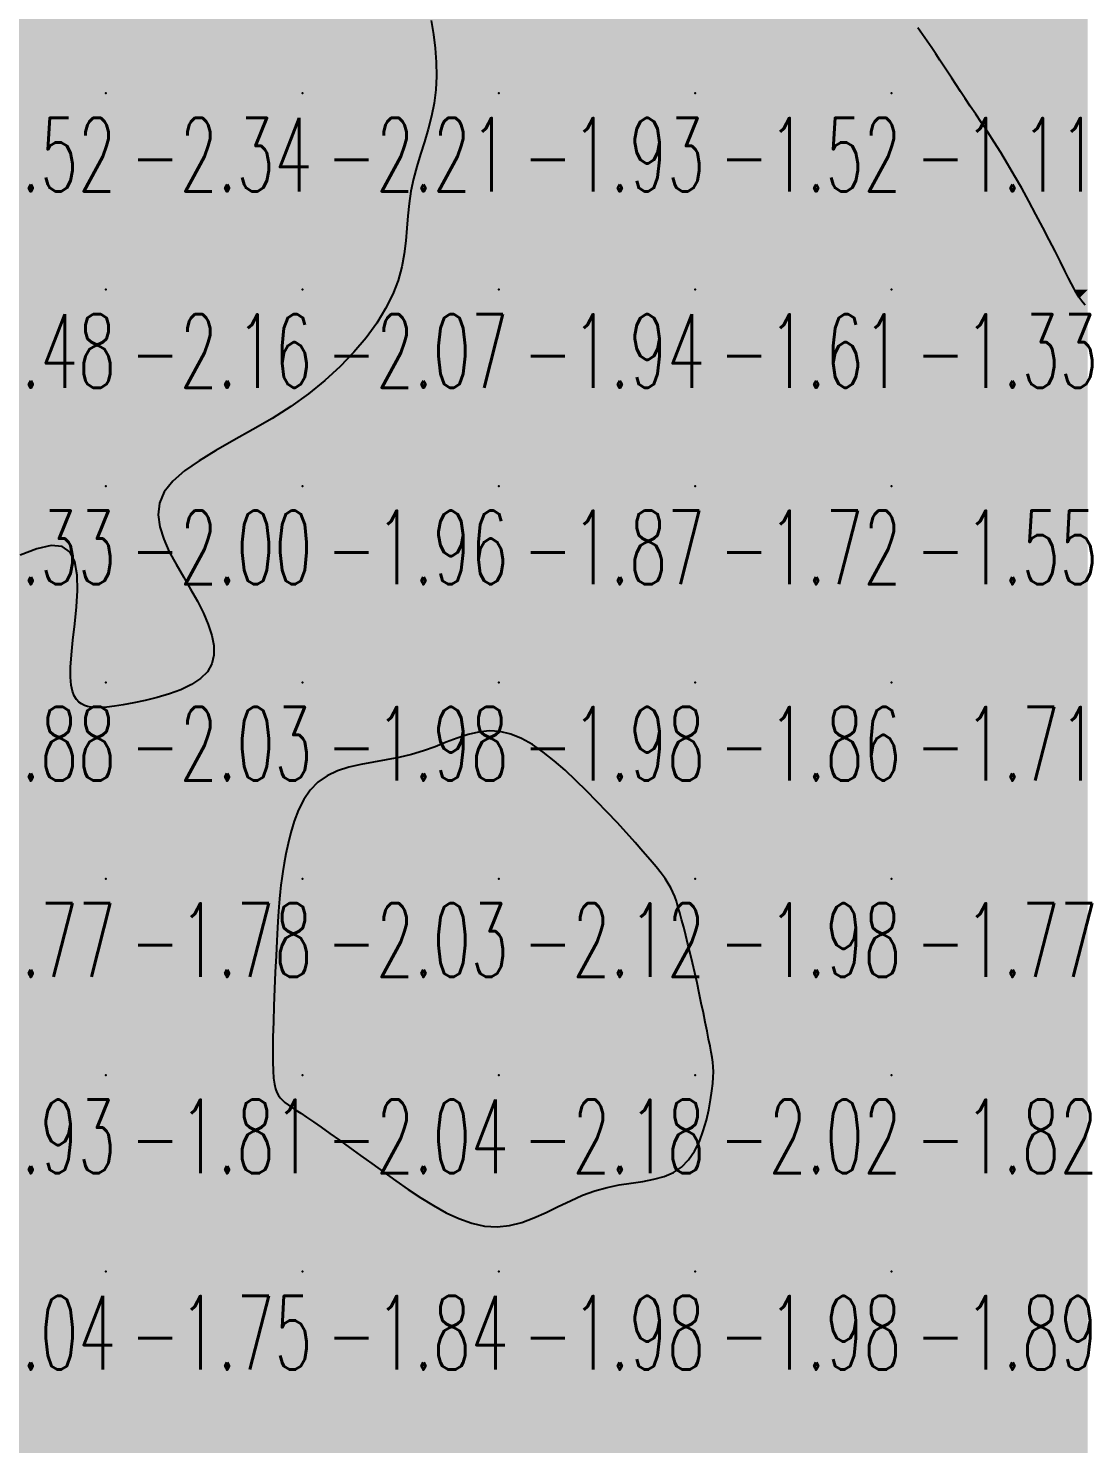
# Model space of a CAD drawing. Header units: millimetres. Extents: x 88261 to 90953, y 390274 to 392322.
# Drawn here: x 90266.3 to 90320, y 391468.5 to 391540.5 of the extents above; entities that cross this region are included whole.
import ezdxf
from ezdxf.enums import TextEntityAlignment as Align

# ---------------------------------------------------------------- set-up
doc = ezdxf.new("R2010")
doc.units = ezdxf.units.MM
doc.header["$LTSCALE"] = 25
for name, color, linetype in [('CN_03_00', 7, 'Continuous'), ('COTEAlt', 7, 'Continuous'), ('TN_COLORIAGE', 7, 'Continuous')]:
    doc.layers.add(name, color=color, linetype=linetype)
doc.styles.add('Simplex 1.0', font='Simplex.shx', dxfattribs={"width": 0.99, "height": 2.5})
doc.styles.get("Standard").update_dxf_attribs({"font": 'times.ttf'})

# ---------------------------------------------------------------- blocks, each defined once
blk = doc.blocks.new('COTE')
at = {"color": 0}
blk.add_point((0, 0), dxfattribs=at)
at = {"layer": 'COTEAlt'}
blk.add_attdef('ALT', text='', height=3.75, dxfattribs=at).set_placement((1.25, -1.25), align=Align.TOP_LEFT)

msp = doc.modelspace()

# ---------------------------------------------------------------- linework, layer by layer
at = {"layer": 'CN_03_00', "flags": 128}
for points, elevation in [([(90286.804, 391540.942), (90286.921, 391540.241), (90287.013, 391539.532), (90287.071, 391538.821), (90287.086, 391538.114), (90287.051, 391537.418), (90286.96, 391536.738), (90286.823, 391536.072), (90286.654, 391535.418), (90286.465, 391534.775), (90286.27, 391534.139), (90286.082, 391533.51), (90285.915, 391532.884), (90285.782, 391532.259), (90285.691, 391531.633), (90285.629, 391531.003), (90285.578, 391530.368), (90285.52, 391529.723), (90285.437, 391529.067), (90285.31, 391528.397), (90285.121, 391527.711), (90284.853, 391527.005), (90284.491, 391526.278), (90284.036, 391525.539), (90283.493, 391524.793), (90282.869, 391524.051), (90282.167, 391523.321), (90281.395, 391522.61), (90280.556, 391521.927), (90279.656, 391521.281), (90278.705, 391520.677), (90277.731, 391520.109), (90276.767, 391519.567), (90275.844, 391519.043), (90274.995, 391518.527), (90274.252, 391518.01), (90273.648, 391517.483), (90273.215, 391516.936), (90272.976, 391516.364), (90272.911, 391515.769), (90272.992, 391515.155), (90273.189, 391514.527), (90273.473, 391513.892), (90273.816, 391513.253), (90274.188, 391512.616), (90274.56, 391511.986), (90274.905, 391511.368), (90275.209, 391510.766), (90275.457, 391510.186), (90275.638, 391509.633), (90275.736, 391509.11), (90275.741, 391508.624), (90275.637, 391508.179), (90275.413, 391507.779), (90275.062, 391507.429), (90274.604, 391507.125), (90274.067, 391506.866), (90273.476, 391506.646), (90272.86, 391506.464), (90272.246, 391506.314), (90271.66, 391506.194), (90271.13, 391506.101), (90270.676, 391506.03), (90270.295, 391505.982), (90269.977, 391505.956), (90269.713, 391505.951), (90269.493, 391505.967), (90269.308, 391506.004), (90269.148, 391506.061), (90269.003, 391506.138), (90268.866, 391506.236), (90268.74, 391506.368), (90268.63, 391506.546), (90268.54, 391506.787), (90268.476, 391507.102), (90268.442, 391507.507), (90268.444, 391508.015), (90268.486, 391508.641), (90268.568, 391509.388), (90268.667, 391510.216), (90268.754, 391511.078), (90268.801, 391511.924), (90268.779, 391512.705), (90268.661, 391513.372), (90268.417, 391513.875), (90268.019, 391514.166), (90267.448, 391514.211), (90266.725, 391514.044), (90265.879, 391513.713)], -2), ([(90320.114, 391526.446), (90320.019, 391526.564), (90319.947, 391526.655), (90319.892, 391526.728), (90319.847, 391526.791), (90319.804, 391526.852), (90319.758, 391526.924), (90319.703, 391527.016), (90319.633, 391527.142), (90319.542, 391527.312), (90319.424, 391527.537), (90319.274, 391527.83), (90319.085, 391528.202), (90318.854, 391528.659), (90318.584, 391529.191), (90318.283, 391529.781), (90317.957, 391530.413), (90317.612, 391531.071), (90317.254, 391531.74), (90316.891, 391532.403), (90316.527, 391533.044), (90316.17, 391533.65), (90315.821, 391534.22), (90315.482, 391534.756), (90315.156, 391535.259), (90314.843, 391535.731), (90314.546, 391536.172), (90314.266, 391536.586), (90314.005, 391536.973), (90313.764, 391537.335), (90313.54, 391537.678), (90313.327, 391538.004), (90313.123, 391538.319), (90312.923, 391538.628), (90312.722, 391538.935), (90312.516, 391539.245), (90312.301, 391539.562), (90312.074, 391539.891), (90311.836, 391540.23), (90311.59, 391540.579)], -1)]:
    msp.add_lwpolyline(points, dxfattribs=dict(at, elevation=elevation))
at = {"layer": 'CN_03_00', "elevation": -2, "flags": 128}
msp.add_lwpolyline([(90285.644, 391481.416), (90286.283, 391480.988), (90286.928, 391480.586), (90287.577, 391480.227), (90288.227, 391479.924), (90288.877, 391479.692), (90289.523, 391479.548), (90290.164, 391479.504), (90290.798, 391479.571), (90291.425, 391479.73), (90292.047, 391479.96), (90292.667, 391480.237), (90293.285, 391480.537), (90293.903, 391480.837), (90294.522, 391481.115), (90295.145, 391481.347), (90295.771, 391481.517), (90296.393, 391481.64), (90297.003, 391481.735), (90297.592, 391481.825), (90298.152, 391481.929), (90298.673, 391482.07), (90299.147, 391482.268), (90299.567, 391482.544), (90299.924, 391482.912), (90300.223, 391483.357), (90300.47, 391483.858), (90300.669, 391484.393), (90300.826, 391484.939), (90300.948, 391485.475), (90301.038, 391485.978), (90301.104, 391486.427), (90301.149, 391486.806), (90301.176, 391487.126), (90301.186, 391487.402), (90301.179, 391487.652), (90301.158, 391487.892), (90301.122, 391488.138), (90301.073, 391488.406), (90301.012, 391488.714), (90300.941, 391489.074), (90300.859, 391489.481), (90300.769, 391489.927), (90300.672, 391490.404), (90300.569, 391490.903), (90300.461, 391491.415), (90300.349, 391491.933), (90300.235, 391492.447), (90300.12, 391492.951), (90300.004, 391493.438), (90299.89, 391493.907), (90299.778, 391494.352), (90299.67, 391494.77), (90299.567, 391495.157), (90299.469, 391495.508), (90299.38, 391495.821), (90299.297, 391496.093), (90299.214, 391496.335), (90299.124, 391496.559), (90299.018, 391496.776), (90298.887, 391497.001), (90298.723, 391497.244), (90298.519, 391497.519), (90298.266, 391497.837), (90297.957, 391498.208), (90297.598, 391498.627), (90297.194, 391499.087), (90296.751, 391499.579), (90296.276, 391500.095), (90295.774, 391500.628), (90295.253, 391501.17), (90294.719, 391501.713), (90294.176, 391502.248), (90293.628, 391502.764), (90293.075, 391503.247), (90292.521, 391503.685), (90291.966, 391504.066), (90291.411, 391504.377), (90290.86, 391504.604), (90290.312, 391504.737), (90289.77, 391504.766), (90289.229, 391504.707), (90288.687, 391504.577), (90288.138, 391504.398), (90287.58, 391504.187), (90287.007, 391503.963), (90286.417, 391503.747), (90285.804, 391503.558), (90285.168, 391503.407), (90284.519, 391503.285), (90283.868, 391503.173), (90283.23, 391503.054), (90282.615, 391502.911), (90282.037, 391502.727), (90281.508, 391502.483), (90281.042, 391502.163), (90280.646, 391501.755), (90280.317, 391501.273), (90280.047, 391500.74), (90279.829, 391500.175), (90279.656, 391499.6), (90279.52, 391499.036), (90279.413, 391498.504), (90279.328, 391498.024), (90279.259, 391497.61), (90279.202, 391497.246), (90279.154, 391496.907), (90279.115, 391496.57), (90279.08, 391496.211), (90279.048, 391495.805), (90279.017, 391495.329), (90278.984, 391494.759), (90278.947, 391494.08), (90278.908, 391493.312), (90278.869, 391492.485), (90278.832, 391491.628), (90278.799, 391490.771), (90278.772, 391489.942), (90278.752, 391489.172), (90278.743, 391488.49), (90278.746, 391487.918), (90278.761, 391487.45), (90278.788, 391487.072), (90278.829, 391486.771), (90278.883, 391486.534), (90278.95, 391486.347), (90279.031, 391486.197), (90279.126, 391486.07), (90279.236, 391485.955), (90279.365, 391485.842), (90279.519, 391485.726), (90279.7, 391485.6), (90279.916, 391485.457), (90280.169, 391485.29), (90280.466, 391485.093), (90280.811, 391484.859), (90281.207, 391484.584), (90281.65, 391484.269), (90282.135, 391483.921), (90282.658, 391483.545), (90283.212, 391483.145), (90283.793, 391482.727), (90284.395, 391482.296), (90285.014, 391481.856), (90285.644, 391481.416)], close=True, dxfattribs=at)
at = {"layer": 'TN_COLORIAGE', "color": 111}
for points in [[(90260.249, 391537.239, -2.385), (90270.249, 391537.239, -2.385), (90270.249, 391547.239, -2.385)], [(90260.249, 391547.239, -2.385), (90260.249, 391537.239, -2.385), (90270.249, 391547.239, -2.385)], [(90270.249, 391537.239, -2.149), (90280.249, 391537.239, -2.149), (90280.249, 391547.239, -2.149)], [(90270.249, 391547.239, -2.149), (90270.249, 391537.239, -2.149), (90280.249, 391547.239, -2.149)], [(90280.249, 391537.239, -2), (90286.294, 391543.284, -2), (90280.249, 391547.239, -2), (90285.462, 391547.239, -2)], [(90286.294, 391543.284, -2.209), (90287.684, 391537.239, -2.209), (90280.249, 391537.239, -2.209)], [(90260.249, 391527.239, -2.342), (90270.249, 391527.239, -2.342), (90270.249, 391537.239, -2.342)], [(90260.249, 391537.239, -2.342), (90260.249, 391527.239, -2.342), (90270.249, 391537.239, -2.342)], [(90270.249, 391527.239, -2.209), (90280.249, 391527.239, -2.209), (90280.249, 391537.239, -2.209)], [(90270.249, 391537.239, -2.209), (90270.249, 391527.239, -2.209), (90280.249, 391537.239, -2.209)], [(90280.249, 391537.239, -2), (90287.684, 391537.239, -2), (90280.249, 391527.239, -2), (90285.278, 391532.268, -2)], [(90285.278, 391532.268, -2.073), (90285.898, 391527.239, -2.073), (90280.249, 391527.239, -2.073)], [(90260.249, 391517.239, -2.163), (90270.249, 391517.239, -2.163), (90270.249, 391527.239, -2.163)], [(90260.249, 391527.239, -2.163), (90260.249, 391517.239, -2.163), (90270.249, 391527.239, -2.163)], [(90280.249, 391527.239, -2), (90280.249, 391520.802, -2), (90270.249, 391517.239, -2), (90271.044, 391517.239, -2)], [(90270.249, 391527.239, -2.073), (90270.249, 391517.239, -2.073), (90280.249, 391527.239, -2.073)], [(90285.898, 391527.239, -2.073), (90280.249, 391520.802, -2.073), (90280.249, 391527.239, -2.073)], [(90260.249, 391517.239, -2), (90260.249, 391509.931, -2), (90270.249, 391517.239, -2), (90269.966, 391516.956, -2)], [(90270.249, 391507.239, -2), (90268.002, 391507.239, -2), (90270.249, 391517.239, -2), (90269.966, 391516.956, -2)], [(90270.249, 391507.239, -2), (90274.869, 391511.859, -2), (90270.249, 391517.239, -2), (90271.044, 391517.239, -2)], [(90274.869, 391511.859, -2.035), (90276.841, 391507.239, -2.035), (90270.249, 391507.239, -2.035)], [(90268.942, 391505.932, -2.035), (90268.002, 391507.239, -2.035), (90270.249, 391507.239, -2.035)], [(90268.942, 391505.932, -2.035), (90270.249, 391505.858, -2.035), (90270.249, 391507.239, -2.035)], [(90270.249, 391505.858, -2.035), (90276.841, 391507.239, -2.035), (90270.249, 391507.239, -2.035)], [(90290.249, 391497.239, -2), (90290.249, 391505.89, -2), (90280.249, 391497.239, -2), (90286.082, 391503.072, -2)], [(90294.796, 391501.787, -2.12), (90290.249, 391505.89, -2.12), (90290.249, 391497.239, -2.12)], [(90279.173, 391497.239, -2.026), (90280.249, 391503.166, -2.026), (90280.249, 391497.239, -2.026)], [(90286.082, 391503.072, -2.026), (90280.249, 391503.166, -2.026), (90280.249, 391497.239, -2.026)], [(90294.796, 391501.787, -2.12), (90298.878, 391497.239, -2.12), (90290.249, 391497.239, -2.12)], [(90280.249, 391487.239, -2), (90278.614, 391487.239, -2), (90280.249, 391497.239, -2), (90279.029, 391496.019, -2)], [(90279.173, 391497.239, -2.026), (90279.029, 391496.019, -2.026), (90280.249, 391497.239, -2.026)], [(90280.249, 391487.239, -2.12), (90290.249, 391487.239, -2.12), (90290.249, 391497.239, -2.12)], [(90280.249, 391497.239, -2.12), (90280.249, 391487.239, -2.12), (90290.249, 391497.239, -2.12)], [(90290.249, 391487.239, -2), (90299.288, 391496.278, -2), (90290.249, 391497.239, -2), (90298.878, 391497.239, -2)], [(90290.249, 391487.239, -2), (90299.288, 391496.278, -2), (90300.249, 391487.239, -2), (90300.249, 391492.571, -2)], [(90301.128, 391488.119, -2.022), (90300.249, 391492.571, -2.022), (90300.249, 391487.239, -2.022)], [(90301.128, 391488.119, -2.022), (90301.312, 391487.239, -2.022), (90300.249, 391487.239, -2.022)], [(90278.973, 391485.964, -2.037), (90278.614, 391487.239, -2.037), (90280.249, 391487.239, -2.037)], [(90278.973, 391485.964, -2.037), (90280.249, 391485.326, -2.037), (90280.249, 391487.239, -2.037)], [(90290.249, 391487.239, -2), (90284.897, 391481.887, -2), (90280.249, 391487.239, -2), (90280.249, 391485.326, -2)], [(90284.897, 391481.887, -2.179), (90290.249, 391478.264, -2.179), (90290.249, 391487.239, -2.179)], [(90290.249, 391487.239, -2), (90290.249, 391478.264, -2), (90300.249, 391487.239, -2), (90295.093, 391482.084, -2)], [(90295.093, 391482.084, -2.022), (90300.249, 391481.485, -2.022), (90300.249, 391487.239, -2.022)], [(90301.312, 391487.239, -2.022), (90300.249, 391481.485, -2.022), (90300.249, 391487.239, -2.022)]]:
    msp.add_solid(points, dxfattribs=at)
at = {"layer": 'TN_COLORIAGE', "color": 101}
for points in [[(90287.684, 391537.239, -1.863), (90286.294, 391543.284, -1.863), (90290.249, 391537.239, -1.863), (90290.249, 391547.239, -1.863)], [(90290.249, 391547.239, -1.429), (90290.249, 391537.239, -1.429), (90300.249, 391547.239, -1.429)], [(90290.249, 391537.239, -1.429), (90300.249, 391537.239, -1.429), (90300.249, 391547.239, -1.429)], [(90300.249, 391537.239, -1), (90308.569, 391545.56, -1), (90300.249, 391547.239, -1), (90308.297, 391547.239, -1)], [(90300.249, 391537.239, -1), (90308.569, 391545.56, -1), (90310.249, 391537.239, -1), (90310.249, 391542.398, -1)], [(90312.444, 391539.434, -1.111), (90310.249, 391542.398, -1.111), (90310.249, 391537.239, -1.111)], [(90312.444, 391539.434, -1.111), (90313.783, 391537.239, -1.111), (90310.249, 391537.239, -1.111)], [(90285.898, 391527.239, -1.928), (90285.278, 391532.268, -1.928), (90290.249, 391527.239, -1.928), (90290.249, 391537.239, -1.928)], [(90285.278, 391532.268, -1.928), (90287.684, 391537.239, -1.928), (90290.249, 391537.239, -1.928)], [(90290.249, 391537.239, -1.516), (90290.249, 391527.239, -1.516), (90300.249, 391537.239, -1.516)], [(90290.249, 391527.239, -1.516), (90300.249, 391527.239, -1.516), (90300.249, 391537.239, -1.516)], [(90300.249, 391537.239, -1.111), (90300.249, 391527.239, -1.111), (90310.249, 391537.239, -1.111)], [(90300.249, 391527.239, -1.111), (90310.249, 391527.239, -1.111), (90310.249, 391537.239, -1.111)], [(90310.249, 391527.239, -1), (90316.455, 391533.446, -1), (90310.249, 391537.239, -1), (90313.783, 391537.239, -1)], [(90316.455, 391533.446, -1.332), (90319.559, 391527.239, -1.332), (90310.249, 391527.239, -1.332)], [(90280.249, 391517.239, -1.944), (90290.249, 391517.239, -1.944), (90290.249, 391527.239, -1.944)], [(90280.249, 391520.802, -1.944), (90285.898, 391527.239, -1.944), (90280.249, 391517.239, -1.944), (90290.249, 391527.239, -1.944)], [(90290.249, 391527.239, -1.61), (90290.249, 391517.239, -1.61), (90300.249, 391527.239, -1.61)], [(90290.249, 391517.239, -1.61), (90300.249, 391517.239, -1.61), (90300.249, 391527.239, -1.61)], [(90300.249, 391527.239, -1.332), (90300.249, 391517.239, -1.332), (90310.249, 391527.239, -1.332)], [(90300.249, 391517.239, -1.332), (90310.249, 391517.239, -1.332), (90310.249, 391527.239, -1.332)], [(90310.249, 391517.239, -1), (90319.818, 391526.808, -1), (90310.249, 391527.239, -1), (90319.559, 391527.239, -1)], [(90310.249, 391517.239, -1), (90319.818, 391526.808, -1), (90320.249, 391517.239, -1), (90320.249, 391526.27, -1)], [(90271.044, 391517.239, -1.96), (90280.249, 391520.802, -1.96), (90280.249, 391517.239, -1.96)], [(90269.966, 391516.956, -1.88), (90268.002, 391507.239, -1.88), (90260.249, 391507.239, -1.88)], [(90269.966, 391516.956, -1.88), (90260.249, 391509.931, -1.88), (90260.249, 391507.239, -1.88)], [(90271.044, 391517.239, -1.96), (90274.869, 391511.859, -1.96), (90280.249, 391517.239, -1.96)], [(90276.841, 391507.239, -1.96), (90274.869, 391511.859, -1.96), (90280.249, 391507.239, -1.96), (90280.249, 391517.239, -1.96)], [(90280.249, 391507.239, -1.865), (90290.249, 391507.239, -1.865), (90290.249, 391517.239, -1.865)], [(90280.249, 391517.239, -1.865), (90280.249, 391507.239, -1.865), (90290.249, 391517.239, -1.865)], [(90290.249, 391517.239, -1.721), (90290.249, 391507.239, -1.721), (90300.249, 391517.239, -1.721)], [(90290.249, 391507.239, -1.721), (90300.249, 391507.239, -1.721), (90300.249, 391517.239, -1.721)], [(90300.249, 391517.239, -1.546), (90300.249, 391507.239, -1.546), (90310.249, 391517.239, -1.546)], [(90300.249, 391507.239, -1.546), (90310.249, 391507.239, -1.546), (90310.249, 391517.239, -1.546)], [(90310.249, 391517.239, -1.229), (90310.249, 391507.239, -1.229), (90320.249, 391517.239, -1.229)], [(90310.249, 391507.239, -1.229), (90320.249, 391507.239, -1.229), (90320.249, 391517.239, -1.229)], [(90268.002, 391507.239, -1.769), (90268.942, 391505.932, -1.769), (90260.249, 391507.239, -1.769), (90260.249, 391497.239, -1.769)], [(90280.249, 391503.166, -1.783), (90279.173, 391497.239, -1.783), (90280.249, 391507.239, -1.783), (90270.249, 391497.239, -1.783)], [(90276.841, 391507.239, -1.783), (90270.249, 391505.858, -1.783), (90280.249, 391507.239, -1.783), (90270.249, 391497.239, -1.783)], [(90280.249, 391503.166, -1.981), (90286.082, 391503.072, -1.981), (90280.249, 391507.239, -1.981), (90290.249, 391507.239, -1.981)], [(90286.082, 391503.072, -1.981), (90290.249, 391505.89, -1.981), (90290.249, 391507.239, -1.981)], [(90290.249, 391505.89, -1.857), (90294.796, 391501.787, -1.857), (90290.249, 391507.239, -1.857), (90300.249, 391507.239, -1.857)], [(90298.878, 391497.239, -1.857), (90294.796, 391501.787, -1.857), (90300.249, 391497.239, -1.857), (90300.249, 391507.239, -1.857)], [(90300.249, 391507.239, -1.71), (90300.249, 391497.239, -1.71), (90310.249, 391507.239, -1.71)], [(90300.249, 391497.239, -1.71), (90310.249, 391497.239, -1.71), (90310.249, 391507.239, -1.71)], [(90310.249, 391507.239, -1.489), (90310.249, 391497.239, -1.489), (90320.249, 391507.239, -1.489)], [(90310.249, 391497.239, -1.489), (90320.249, 391497.239, -1.489), (90320.249, 391507.239, -1.489)], [(90270.249, 391505.858, -1.769), (90268.942, 391505.932, -1.769), (90270.249, 391497.239, -1.769), (90260.249, 391497.239, -1.769)], [(90260.249, 391487.239, -1.783), (90270.249, 391487.239, -1.783), (90270.249, 391497.239, -1.783)], [(90260.249, 391497.239, -1.783), (90260.249, 391487.239, -1.783), (90270.249, 391497.239, -1.783)], [(90279.029, 391496.019, -1.783), (90279.173, 391497.239, -1.783), (90270.249, 391487.239, -1.783), (90270.249, 391497.239, -1.783)], [(90298.878, 391497.239, -1.981), (90299.288, 391496.278, -1.981), (90300.249, 391497.239, -1.981)], [(90300.249, 391492.571, -1.981), (90299.288, 391496.278, -1.981), (90300.249, 391497.239, -1.981)], [(90300.249, 391492.571, -1.775), (90301.128, 391488.119, -1.775), (90300.249, 391497.239, -1.775), (90310.249, 391497.239, -1.775)], [(90301.312, 391487.239, -1.775), (90301.128, 391488.119, -1.775), (90310.249, 391487.239, -1.775), (90310.249, 391497.239, -1.775)], [(90310.249, 391497.239, -1.735), (90310.249, 391487.239, -1.735), (90320.249, 391497.239, -1.735)], [(90310.249, 391487.239, -1.735), (90320.249, 391487.239, -1.735), (90320.249, 391497.239, -1.735)], [(90279.029, 391496.019, -1.812), (90278.614, 391487.239, -1.812), (90270.249, 391487.239, -1.812)], [(90260.249, 391480.611, -1.812), (90261.853, 391478.844, -1.812), (90260.249, 391487.239, -1.812), (90270.249, 391487.239, -1.812)], [(90261.853, 391478.844, -1.749), (90261.5, 391477.239, -1.749), (90270.249, 391487.239, -1.749), (90270.249, 391477.239, -1.749)], [(90278.614, 391487.239, -1.749), (90278.973, 391485.964, -1.749), (90270.249, 391487.239, -1.749), (90270.249, 391477.239, -1.749)], [(90300.249, 391481.485, -1.817), (90301.312, 391487.239, -1.817), (90300.249, 391477.239, -1.817), (90310.249, 391487.239, -1.817)], [(90300.249, 391477.239, -1.817), (90310.249, 391477.239, -1.817), (90310.249, 391487.239, -1.817)], [(90310.249, 391487.239, -1.833), (90310.249, 391477.239, -1.833), (90320.249, 391487.239, -1.833)], [(90310.249, 391477.239, -1.833), (90320.249, 391477.239, -1.833), (90320.249, 391487.239, -1.833)], [(90280.249, 391485.326, -1.749), (90278.973, 391485.964, -1.749), (90280.249, 391477.239, -1.749), (90270.249, 391477.239, -1.749)], [(90280.249, 391485.326, -1.845), (90284.897, 391481.887, -1.845), (90280.249, 391477.239, -1.845)], [(90295.093, 391482.084, -1.98), (90290.249, 391478.264, -1.98), (90290.249, 391477.239, -1.98)], [(90300.249, 391481.485, -1.98), (90295.093, 391482.084, -1.98), (90300.249, 391477.239, -1.98), (90290.249, 391477.239, -1.98)], [(90290.249, 391478.264, -1.845), (90284.897, 391481.887, -1.845), (90290.249, 391477.239, -1.845), (90280.249, 391477.239, -1.845)], [(90261.5, 391477.239, -1.749), (90264.671, 391471.661, -1.749), (90270.249, 391477.239, -1.749)], [(90264.671, 391471.661, -1.743), (90264.619, 391467.239, -1.743), (90270.249, 391477.239, -1.743), (90270.249, 391467.239, -1.743)], [(90270.249, 391467.239, -1.845), (90280.249, 391467.239, -1.845), (90280.249, 391477.239, -1.845)], [(90270.249, 391477.239, -1.845), (90270.249, 391467.239, -1.845), (90280.249, 391477.239, -1.845)], [(90280.249, 391467.239, -1.98), (90290.249, 391467.239, -1.98), (90290.249, 391477.239, -1.98)], [(90280.249, 391477.239, -1.98), (90280.249, 391467.239, -1.98), (90290.249, 391477.239, -1.98)], [(90290.249, 391477.239, -1.984), (90290.249, 391467.239, -1.984), (90300.249, 391477.239, -1.984)], [(90290.249, 391467.239, -1.984), (90300.249, 391467.239, -1.984), (90300.249, 391477.239, -1.984)], [(90300.249, 391477.239, -1.887), (90300.249, 391467.239, -1.887), (90310.249, 391477.239, -1.887)], [(90300.249, 391467.239, -1.887), (90310.249, 391467.239, -1.887), (90310.249, 391477.239, -1.887)], [(90310.249, 391477.239, -1.824), (90310.249, 391467.239, -1.824), (90320.249, 391477.239, -1.824)], [(90310.249, 391467.239, -1.824), (90320.249, 391467.239, -1.824), (90320.249, 391477.239, -1.824)]]:
    msp.add_solid(points, dxfattribs=at)
at = {"layer": 'TN_COLORIAGE', "color": 91}
for points in [[(90310.249, 391542.398, -0.606), (90312.444, 391539.434, -0.606), (90310.249, 391547.239, -0.606), (90320.249, 391547.239, -0.606)], [(90313.783, 391537.239, -0.606), (90312.444, 391539.434, -0.606), (90320.249, 391537.239, -0.606), (90320.249, 391547.239, -0.606)], [(90313.783, 391537.239, -0.797), (90316.455, 391533.446, -0.797), (90320.249, 391537.239, -0.797)], [(90319.559, 391527.239, -0.797), (90316.455, 391533.446, -0.797), (90320.249, 391527.239, -0.797), (90320.249, 391537.239, -0.797)], [(90319.559, 391527.239, -0.975), (90319.818, 391526.808, -0.975), (90320.249, 391527.239, -0.975)], [(90320.249, 391526.27, -0.975), (90319.818, 391526.808, -0.975), (90320.249, 391527.239, -0.975)]]:
    msp.add_solid(points, dxfattribs=at)

# ---------------------------------------------------------------- block references
at = {"layer": 'COTEAlt'}
ref = msp.add_blockref('COTE', (90260.249, 391537.239), dxfattribs=at)
ref.add_attrib('ALT', '-2.52', dxfattribs={"height": 3.75, "style": 'Simplex 1.0', "width": 0.6}).set_placement((90261.499, 391535.989), align=Align.TOP_LEFT)
ref = msp.add_blockref('COTE', (90270.249, 391537.239), dxfattribs=at)
ref.add_attrib('ALT', '-2.34', dxfattribs={"height": 3.75, "style": 'Simplex 1.0', "width": 0.6}).set_placement((90271.499, 391535.989), align=Align.TOP_LEFT)
ref = msp.add_blockref('COTE', (90280.249, 391537.239), dxfattribs=at)
ref.add_attrib('ALT', '-2.21', dxfattribs={"height": 3.75, "style": 'Simplex 1.0', "width": 0.6}).set_placement((90281.499, 391535.989), align=Align.TOP_LEFT)
ref = msp.add_blockref('COTE', (90290.249, 391537.239), dxfattribs=at)
ref.add_attrib('ALT', '-1.93', dxfattribs={"height": 3.75, "style": 'Simplex 1.0', "width": 0.6}).set_placement((90291.499, 391535.989), align=Align.TOP_LEFT)
ref = msp.add_blockref('COTE', (90300.249, 391537.239), dxfattribs=at)
ref.add_attrib('ALT', '-1.52', dxfattribs={"height": 3.75, "style": 'Simplex 1.0', "width": 0.6}).set_placement((90301.499, 391535.989), align=Align.TOP_LEFT)
ref = msp.add_blockref('COTE', (90310.249, 391537.239), dxfattribs=at)
ref.add_attrib('ALT', '-1.11', dxfattribs={"height": 3.75, "style": 'Simplex 1.0', "width": 0.6}).set_placement((90311.499, 391535.989), align=Align.TOP_LEFT)
ref = msp.add_blockref('COTE', (90260.249, 391527.239), dxfattribs=at)
ref.add_attrib('ALT', '-2.48', dxfattribs={"height": 3.75, "style": 'Simplex 1.0', "width": 0.6}).set_placement((90261.499, 391525.989), align=Align.TOP_LEFT)
ref = msp.add_blockref('COTE', (90270.249, 391527.239), dxfattribs=at)
ref.add_attrib('ALT', '-2.16', dxfattribs={"height": 3.75, "style": 'Simplex 1.0', "width": 0.6}).set_placement((90271.499, 391525.989), align=Align.TOP_LEFT)
ref = msp.add_blockref('COTE', (90280.249, 391527.239), dxfattribs=at)
ref.add_attrib('ALT', '-2.07', dxfattribs={"height": 3.75, "style": 'Simplex 1.0', "width": 0.6}).set_placement((90281.499, 391525.989), align=Align.TOP_LEFT)
ref = msp.add_blockref('COTE', (90290.249, 391527.239), dxfattribs=at)
ref.add_attrib('ALT', '-1.94', dxfattribs={"height": 3.75, "style": 'Simplex 1.0', "width": 0.6}).set_placement((90291.499, 391525.989), align=Align.TOP_LEFT)
ref = msp.add_blockref('COTE', (90300.249, 391527.239), dxfattribs=at)
ref.add_attrib('ALT', '-1.61', dxfattribs={"height": 3.75, "style": 'Simplex 1.0', "width": 0.6}).set_placement((90301.499, 391525.989), align=Align.TOP_LEFT)
ref = msp.add_blockref('COTE', (90310.249, 391527.239), dxfattribs=at)
ref.add_attrib('ALT', '-1.33', dxfattribs={"height": 3.75, "style": 'Simplex 1.0', "width": 0.6}).set_placement((90311.499, 391525.989), align=Align.TOP_LEFT)
ref = msp.add_blockref('COTE', (90260.249, 391517.239), dxfattribs=at)
ref.add_attrib('ALT', '-2.33', dxfattribs={"height": 3.75, "style": 'Simplex 1.0', "width": 0.6}).set_placement((90261.499, 391515.989), align=Align.TOP_LEFT)
ref = msp.add_blockref('COTE', (90270.249, 391517.239), dxfattribs=at)
ref.add_attrib('ALT', '-2.00', dxfattribs={"height": 3.75, "style": 'Simplex 1.0', "width": 0.6}).set_placement((90271.499, 391515.989), align=Align.TOP_LEFT)
ref = msp.add_blockref('COTE', (90280.249, 391517.239), dxfattribs=at)
ref.add_attrib('ALT', '-1.96', dxfattribs={"height": 3.75, "style": 'Simplex 1.0', "width": 0.6}).set_placement((90281.499, 391515.989), align=Align.TOP_LEFT)
ref = msp.add_blockref('COTE', (90290.249, 391517.239), dxfattribs=at)
ref.add_attrib('ALT', '-1.87', dxfattribs={"height": 3.75, "style": 'Simplex 1.0', "width": 0.6}).set_placement((90291.499, 391515.989), align=Align.TOP_LEFT)
ref = msp.add_blockref('COTE', (90300.249, 391517.239), dxfattribs=at)
ref.add_attrib('ALT', '-1.72', dxfattribs={"height": 3.75, "style": 'Simplex 1.0', "width": 0.6}).set_placement((90301.499, 391515.989), align=Align.TOP_LEFT)
ref = msp.add_blockref('COTE', (90310.249, 391517.239), dxfattribs=at)
ref.add_attrib('ALT', '-1.55', dxfattribs={"height": 3.75, "style": 'Simplex 1.0', "width": 0.6}).set_placement((90311.499, 391515.989), align=Align.TOP_LEFT)
ref = msp.add_blockref('COTE', (90260.249, 391507.239), dxfattribs=at)
ref.add_attrib('ALT', '-1.88', dxfattribs={"height": 3.75, "style": 'Simplex 1.0', "width": 0.6}).set_placement((90261.499, 391505.989), align=Align.TOP_LEFT)
ref = msp.add_blockref('COTE', (90270.249, 391507.239), dxfattribs=at)
ref.add_attrib('ALT', '-2.03', dxfattribs={"height": 3.75, "style": 'Simplex 1.0', "width": 0.6}).set_placement((90271.499, 391505.989), align=Align.TOP_LEFT)
ref = msp.add_blockref('COTE', (90280.249, 391507.239), dxfattribs=at)
ref.add_attrib('ALT', '-1.98', dxfattribs={"height": 3.75, "style": 'Simplex 1.0', "width": 0.6}).set_placement((90281.499, 391505.989), align=Align.TOP_LEFT)
ref = msp.add_blockref('COTE', (90290.249, 391507.239), dxfattribs=at)
ref.add_attrib('ALT', '-1.98', dxfattribs={"height": 3.75, "style": 'Simplex 1.0', "width": 0.6}).set_placement((90291.499, 391505.989), align=Align.TOP_LEFT)
ref = msp.add_blockref('COTE', (90300.249, 391507.239), dxfattribs=at)
ref.add_attrib('ALT', '-1.86', dxfattribs={"height": 3.75, "style": 'Simplex 1.0', "width": 0.6}).set_placement((90301.499, 391505.989), align=Align.TOP_LEFT)
ref = msp.add_blockref('COTE', (90310.249, 391507.239), dxfattribs=at)
ref.add_attrib('ALT', '-1.71', dxfattribs={"height": 3.75, "style": 'Simplex 1.0', "width": 0.6}).set_placement((90311.499, 391505.989), align=Align.TOP_LEFT)
ref = msp.add_blockref('COTE', (90260.249, 391497.239), dxfattribs=at)
ref.add_attrib('ALT', '-1.77', dxfattribs={"height": 3.75, "style": 'Simplex 1.0', "width": 0.6}).set_placement((90261.499, 391495.989), align=Align.TOP_LEFT)
ref = msp.add_blockref('COTE', (90270.249, 391497.239), dxfattribs=at)
ref.add_attrib('ALT', '-1.78', dxfattribs={"height": 3.75, "style": 'Simplex 1.0', "width": 0.6}).set_placement((90271.499, 391495.989), align=Align.TOP_LEFT)
ref = msp.add_blockref('COTE', (90280.249, 391497.239), dxfattribs=at)
ref.add_attrib('ALT', '-2.03', dxfattribs={"height": 3.75, "style": 'Simplex 1.0', "width": 0.6}).set_placement((90281.499, 391495.989), align=Align.TOP_LEFT)
ref = msp.add_blockref('COTE', (90290.249, 391497.239), dxfattribs=at)
ref.add_attrib('ALT', '-2.12', dxfattribs={"height": 3.75, "style": 'Simplex 1.0', "width": 0.6}).set_placement((90291.499, 391495.989), align=Align.TOP_LEFT)
ref = msp.add_blockref('COTE', (90300.249, 391497.239), dxfattribs=at)
ref.add_attrib('ALT', '-1.98', dxfattribs={"height": 3.75, "style": 'Simplex 1.0', "width": 0.6}).set_placement((90301.499, 391495.989), align=Align.TOP_LEFT)
ref = msp.add_blockref('COTE', (90310.249, 391497.239), dxfattribs=at)
ref.add_attrib('ALT', '-1.77', dxfattribs={"height": 3.75, "style": 'Simplex 1.0', "width": 0.6}).set_placement((90311.499, 391495.989), align=Align.TOP_LEFT)
ref = msp.add_blockref('COTE', (90260.249, 391487.239), dxfattribs=at)
ref.add_attrib('ALT', '-1.93', dxfattribs={"height": 3.75, "style": 'Simplex 1.0', "width": 0.6}).set_placement((90261.499, 391485.989), align=Align.TOP_LEFT)
ref = msp.add_blockref('COTE', (90270.249, 391487.239), dxfattribs=at)
ref.add_attrib('ALT', '-1.81', dxfattribs={"height": 3.75, "style": 'Simplex 1.0', "width": 0.6}).set_placement((90271.499, 391485.989), align=Align.TOP_LEFT)
ref = msp.add_blockref('COTE', (90280.249, 391487.239), dxfattribs=at)
ref.add_attrib('ALT', '-2.04', dxfattribs={"height": 3.75, "style": 'Simplex 1.0', "width": 0.6}).set_placement((90281.499, 391485.989), align=Align.TOP_LEFT)
ref = msp.add_blockref('COTE', (90290.249, 391487.239), dxfattribs=at)
ref.add_attrib('ALT', '-2.18', dxfattribs={"height": 3.75, "style": 'Simplex 1.0', "width": 0.6}).set_placement((90291.499, 391485.989), align=Align.TOP_LEFT)
ref = msp.add_blockref('COTE', (90300.249, 391487.239), dxfattribs=at)
ref.add_attrib('ALT', '-2.02', dxfattribs={"height": 3.75, "style": 'Simplex 1.0', "width": 0.6}).set_placement((90301.499, 391485.989), align=Align.TOP_LEFT)
ref = msp.add_blockref('COTE', (90310.249, 391487.239), dxfattribs=at)
ref.add_attrib('ALT', '-1.82', dxfattribs={"height": 3.75, "style": 'Simplex 1.0', "width": 0.6}).set_placement((90311.499, 391485.989), align=Align.TOP_LEFT)
ref = msp.add_blockref('COTE', (90260.249, 391477.239), dxfattribs=at)
ref.add_attrib('ALT', '-2.04', dxfattribs={"height": 3.75, "style": 'Simplex 1.0', "width": 0.6}).set_placement((90261.499, 391475.989), align=Align.TOP_LEFT)
ref = msp.add_blockref('COTE', (90270.249, 391477.239), dxfattribs=at)
ref.add_attrib('ALT', '-1.75', dxfattribs={"height": 3.75, "style": 'Simplex 1.0', "width": 0.6}).set_placement((90271.499, 391475.989), align=Align.TOP_LEFT)
ref = msp.add_blockref('COTE', (90280.249, 391477.239), dxfattribs=at)
ref.add_attrib('ALT', '-1.84', dxfattribs={"height": 3.75, "style": 'Simplex 1.0', "width": 0.6}).set_placement((90281.499, 391475.989), align=Align.TOP_LEFT)
ref = msp.add_blockref('COTE', (90290.249, 391477.239), dxfattribs=at)
ref.add_attrib('ALT', '-1.98', dxfattribs={"height": 3.75, "style": 'Simplex 1.0', "width": 0.6}).set_placement((90291.499, 391475.989), align=Align.TOP_LEFT)
ref = msp.add_blockref('COTE', (90300.249, 391477.239), dxfattribs=at)
ref.add_attrib('ALT', '-1.98', dxfattribs={"height": 3.75, "style": 'Simplex 1.0', "width": 0.6}).set_placement((90301.499, 391475.989), align=Align.TOP_LEFT)
ref = msp.add_blockref('COTE', (90310.249, 391477.239), dxfattribs=at)
ref.add_attrib('ALT', '-1.89', dxfattribs={"height": 3.75, "style": 'Simplex 1.0', "width": 0.6}).set_placement((90311.499, 391475.989), align=Align.TOP_LEFT)

doc.saveas('drawing.dxf')
